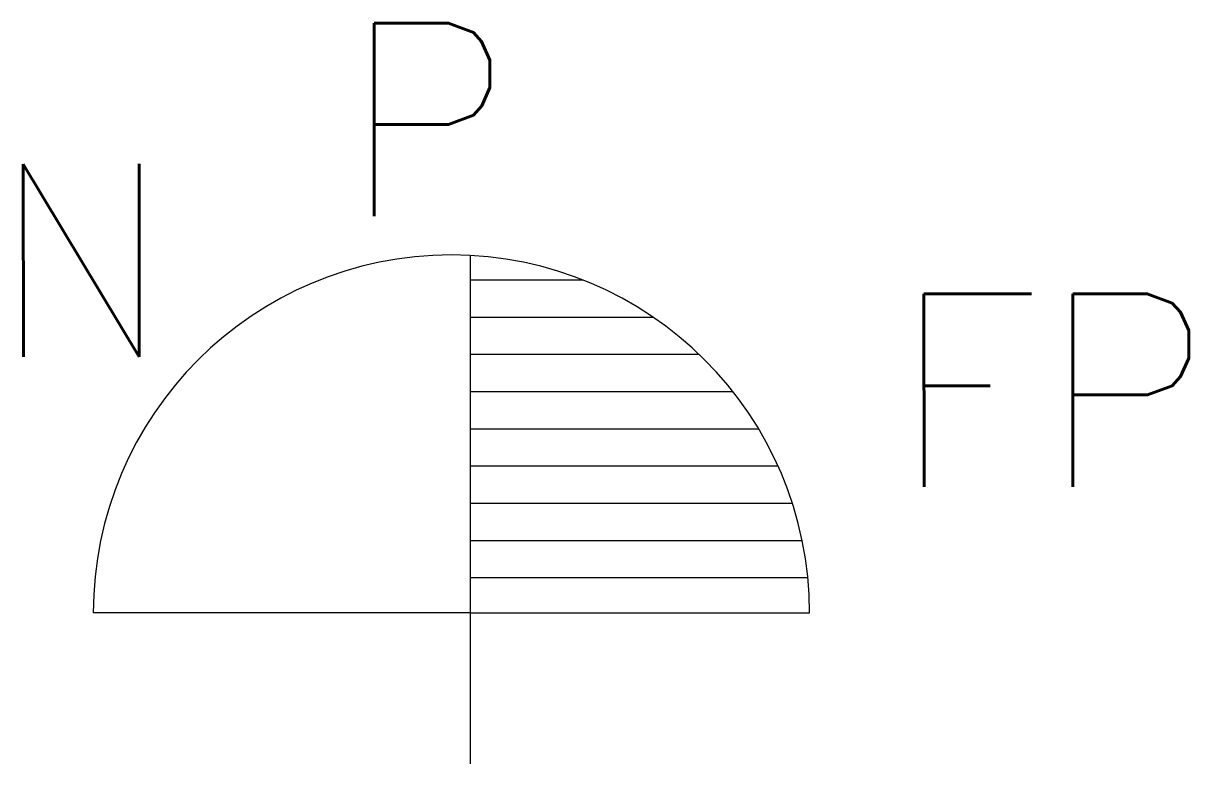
# Model space of a CAD drawing. Extents: x -0.24 to 0.386, y 0 to 0.398.
import ezdxf

# ---------------------------------------------------------------- set-up
doc = ezdxf.new("R2010")
doc.units = 0
doc.header["$LTSCALE"] = 0.05
doc.header["$MEASUREMENT"] = 0
doc.layers.get('0').update_dxf_attribs({"linetype": 'CONTINUOUS'})
doc.layers.add('ILUMINACAO', color=1, linetype='CONTINUOUS')
doc.styles.add('ROMANS', font='ROMANS.SHX', dxfattribs={"height": 1.62})

# ---------------------------------------------------------------- blocks, each defined once
blk = doc.blocks.new('*X0')
at = {"color": 0}
for p, q in [((0, 0.26), (0.06035, 0.26)), ((0, 0.24), (0.09817, 0.24)), ((0, 0.22), (0.12287, 0.22)), ((0, 0.2), (0.14103, 0.2)), ((0, 0.18), (0.15482, 0.18)), ((0, 0.16), (0.16528, 0.16)), ((0, 0.14), (0.17298, 0.14)), ((0, 0.12), (0.17826, 0.12)), ((0, 0.1), (0.18131, 0.1))]:
    blk.add_line(p, q, dxfattribs=at)

msp = doc.modelspace()

# ---------------------------------------------------------------- linework, layer by layer
at = {"layer": 'ILUMINACAO'}
for p, q in [((0, 0.27311), (0, 0)), ((0, 0.081), (-0.2025, 0.081)), ((0, 0.081), (0.18225, 0.081))]:
    msp.add_line(p, q, dxfattribs=at)
msp.add_arc((-0.01013, 0.081), 0.19237, 0, 180, dxfattribs=at)

# ---------------------------------------------------------------- block references
msp.add_blockref('*X0', (0, 0), dxfattribs=at)

# ---------------------------------------------------------------- texts
at = {"layer": 'ILUMINACAO', "style": 'ROMANS', "flags": 1}
for tag, p, s in [('P', (-0.06938, 0.29416), '80'), ('FP', (0.22598, 0.14876), '.9')]:
    msp.add_attdef(tag, p, s, height=0.10368, rotation=0.02, dxfattribs=at)
at = {"layer": 'ILUMINACAO', "style": 'ROMANS'}
msp.add_attdef('N', (-0.25782, 0.21856), '', height=0.10368, rotation=0.02, dxfattribs=at)

doc.saveas('drawing.dxf')
